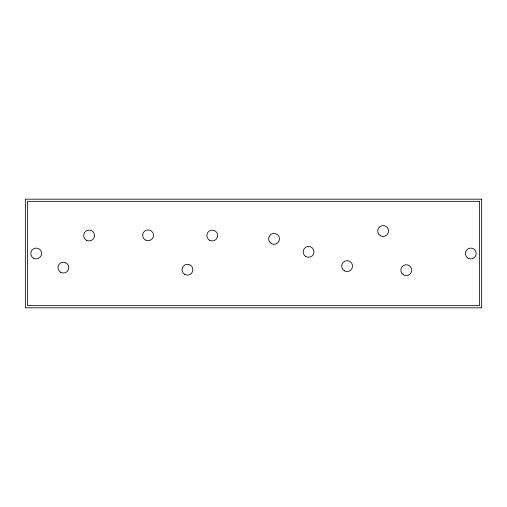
<?xml version="1.0" encoding="UTF-8"?>
<svg xmlns="http://www.w3.org/2000/svg" width="507" height="507" viewBox="0 0 507 507"><rect width="100%" height="100%" fill="white"/><g stroke="black" fill="none" stroke-linecap="round" stroke-linejoin="round"><path stroke-width="0.76" d="M481.65 199.181L25.35 199.181L25.35 307.819L481.65 307.819L481.65 199.181M479.476 201.349L27.524 201.349L27.524 305.651L479.476 305.651L479.476 201.349M33.5 258.202A5.431 5.431 0 0 0 41.644 253.5A5.431 5.431 0 0 0 33.5 248.798A5.431 5.431 0 0 0 33.5 258.202M468.069 258.202A5.431 5.431 0 0 0 476.219 253.5A5.431 5.431 0 0 0 468.069 248.798A5.431 5.431 0 0 0 468.069 258.202M344.392 270.814A5.431 5.431 0 0 0 352.542 266.105A5.431 5.431 0 0 0 344.392 261.403A5.431 5.431 0 0 0 344.392 270.814M380.427 235.717A5.431 5.431 0 0 0 388.577 231.015A5.431 5.431 0 0 0 380.427 226.306A5.431 5.431 0 0 0 380.427 235.717M145.382 240.014A5.431 5.431 0 0 0 153.532 235.311A5.431 5.431 0 0 0 145.382 230.609A5.431 5.431 0 0 0 145.382 240.014M184.738 274.388A5.431 5.431 0 0 0 192.882 269.68A5.431 5.431 0 0 0 184.738 264.977A5.431 5.431 0 0 0 184.738 274.388M271.34 243.582A5.431 5.431 0 0 0 279.49 238.879A5.431 5.431 0 0 0 271.34 234.171A5.431 5.431 0 0 0 271.34 243.582M60.682 272.322A5.431 5.431 0 0 0 68.825 267.614A5.431 5.431 0 0 0 60.682 262.911A5.431 5.431 0 0 0 60.682 272.322M86.393 240.229A5.431 5.431 0 0 0 94.543 235.521A5.431 5.431 0 0 0 86.393 230.818A5.431 5.431 0 0 0 86.393 240.229M209.549 240.229A5.431 5.431 0 0 0 217.699 235.521A5.431 5.431 0 0 0 209.549 230.818A5.431 5.431 0 0 0 209.549 240.229M305.886 256.555A5.431 5.431 0 0 0 314.029 251.852A5.431 5.431 0 0 0 305.886 247.143A5.431 5.431 0 0 0 305.886 256.555M403.559 274.864A5.431 5.431 0 0 0 411.709 270.161A5.431 5.431 0 0 0 403.559 265.453A5.431 5.431 0 0 0 403.559 274.864"/></g></svg>
